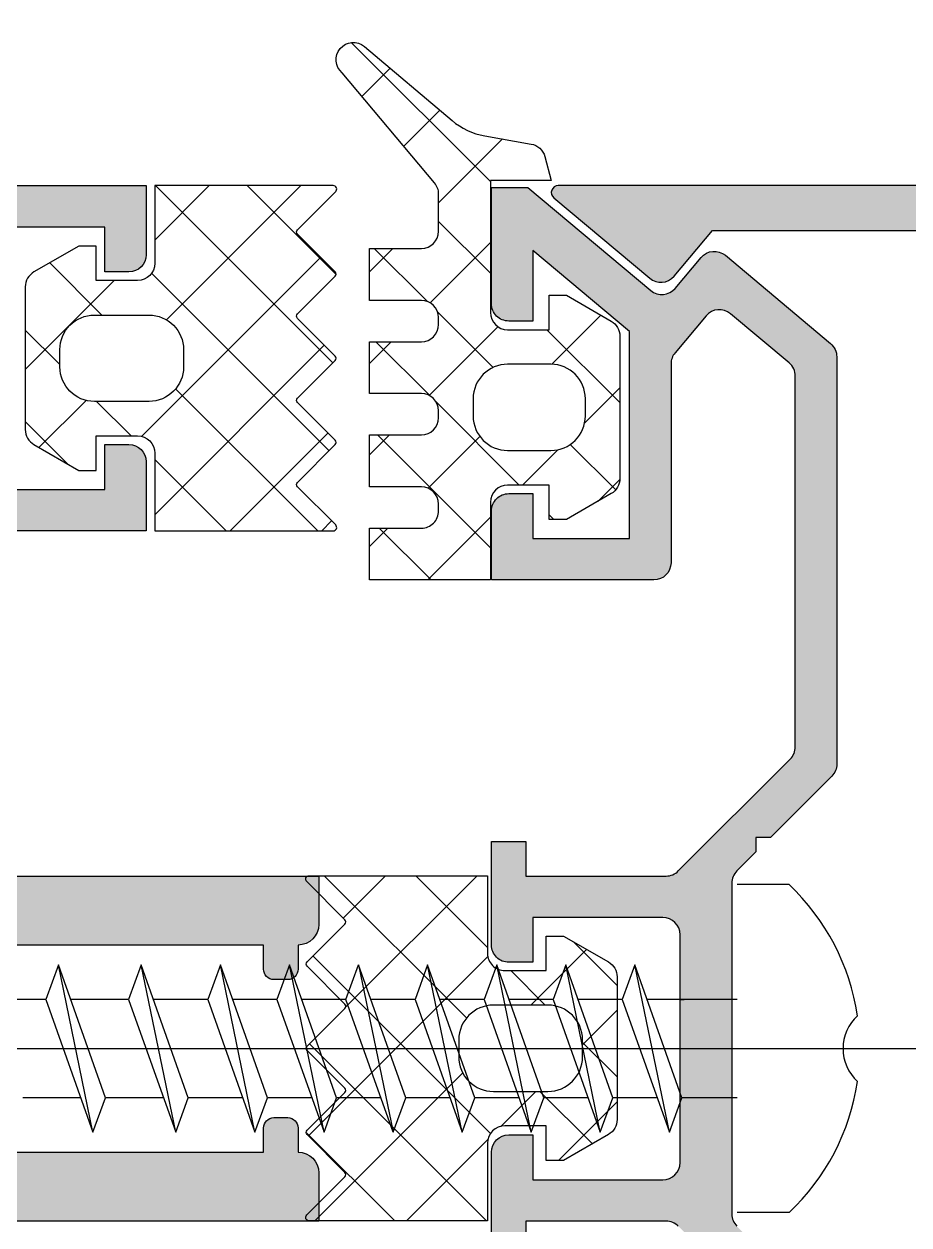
# Model space of a CAD drawing. Header units: millimetres. Extents: x 809 to 8159, y 33 to 4533.
# Drawn here: x 4980.702 to 4983.265, y 3469.058 to 3472.537 of the extents above; entities that cross this region are included whole.
import ezdxf

# ---------------------------------------------------------------- set-up
doc = ezdxf.new("R2010")
doc.units = ezdxf.units.MM
doc.linetypes.add('DASHDOT', pattern=[25.399999999999995, 12.7, -6.349999999999998, 0, -6.349999999999998])
for name, color, linetype in [('11', 11, 'Continuous'), ('EKSEN', 11, 'Continuous'), ('FITILLER', 240, 'Continuous'), ('GORUNUS-TARAMA', 11, 'Continuous')]:
    doc.layers.add(name, color=color, linetype=linetype)

# ---------------------------------------------------------------- blocks, each defined once
blk = doc.blocks.new('ajsdfxcvzx')
h = blk.add_hatch(color=256)
edge = h.paths.add_edge_path(flags=16)
edge.add_arc((36933.01109530686, -5118.005572937525), 1.400000000000043, 180.000000000002, 225, ccw=False)
edge.add_line((36931.61109530686, -5118.005572937525), (36931.61109530686, -5117.105572937524))
edge.add_line((36931.61109530686, -5117.105572937531), (36931.41109530686, -5117.105572937531))
edge.add_arc((36931.41109530686, -5117.005572937525), 0.1, 90, 270, ccw=False)
edge.add_line((36931.41109530686, -5116.905572937527), (36931.61109530686, -5116.905572937527))
edge.add_line((36931.61109530686, -5116.905572937527), (36931.61109530686, -5115.005572937525))
edge.add_arc((36931.41109530686, -5115.005572937525), 0.2, 360, 450)
edge.add_line((36931.41109530686, -5114.805572937528), (36930.81109530686, -5114.805572937528))
edge.add_line((36930.81109530686, -5114.805572937528), (36929.81109530686, -5114.805572937528))
edge.add_line((36929.81109530686, -5114.805572937528), (36929.21109530686, -5114.805572937528))
edge.add_arc((36929.21109530686, -5115.005572937525), 0.2, 450, 540)
edge.add_line((36929.01109530686, -5115.005572937525), (36929.01109530686, -5116.705572937522))
edge.add_arc((36928.61109530686, -5116.705572937522), 0.4, 270, 360.00000000000165, ccw=False)
edge.add_line((36928.61109530686, -5117.105572937531), (36927.01109530686, -5117.105572937531))
edge.add_line((36927.01109530686, -5117.105572937531), (36927.01109530686, -5124.005572937533))
edge.add_line((36927.01109530686, -5124.005572937525), (36933.91109530686, -5124.005572937525))
edge.add_line((36933.91109530686, -5124.005572937525), (36933.91109530686, -5122.405572937527))
edge.add_arc((36934.31109530686, -5122.405572937527), 0.4, 90, 180.0000000000016, ccw=False)
edge.add_line((36934.31109530686, -5122.005572937525), (36936.01109530686, -5122.005572937525))
edge.add_arc((36936.01109530686, -5121.805572937528), 0.2, 270, 360)
edge.add_line((36936.21109530686, -5121.805572937528), (36936.21109530686, -5121.20557293753))
edge.add_line((36936.21109530686, -5121.205572937522), (36936.21109530686, -5120.205572937522))
edge.add_line((36936.21109530686, -5120.205572937522), (36936.21109530686, -5119.605572937524))
edge.add_arc((36936.01109530686, -5119.605572937531), 0.2, 360, 450)
edge.add_line((36936.01109530686, -5119.405572937527), (36934.11109530686, -5119.405572937527))
edge.add_line((36934.11109530686, -5119.405572937527), (36934.11109530686, -5119.605572937531))
edge.add_arc((36934.01109530686, -5119.605572937531), 0.1, 180, 360, ccw=False)
edge.add_line((36933.91109530686, -5119.605572937531), (36933.91109530686, -5119.405572937534))
edge.add_line((36933.91109530686, -5119.405572937527), (36933.01109530686, -5119.405572937527))
edge.add_arc((36933.01109530686, -5118.005572937525), 1.400000000000028, 224.9999999999995, 269.9999999999982, ccw=False)
edge = h.paths.add_edge_path()
edge.add_line((36929.81109530686, -5113.505572937525), (36929.81109530686, -5114.405572937527))
edge.add_arc((36930.01109530686, -5114.405572937527), 0.2, 180.0000000000016, 270)
edge.add_line((36930.01109530686, -5114.605572937531), (36930.61109530686, -5114.605572937531))
edge.add_arc((36930.61109530686, -5114.405572937527), 0.2, 270, 360)
edge.add_line((36930.81109530686, -5114.405572937527), (36930.81109530686, -5114.005572937525))
edge.add_line((36930.81109530686, -5114.005572937525), (36931.01109530686, -5114.005572937525))
edge.add_arc((36931.01109530686, -5114.055572937528), 0.05, 360, 450, ccw=False)
edge.add_line((36931.06109530686, -5114.055572937528), (36931.06109530686, -5114.125572937528))
edge.add_line((36931.06109530686, -5114.125572937528), (36930.93109530686, -5114.125572937528))
edge.add_line((36930.93109530686, -5114.125572937528), (36930.93109530686, -5114.505572937525))
edge.add_arc((36931.03109530686, -5114.505572937525), 0.1, 180.0000000000033, 270)
edge.add_line((36931.03109530686, -5114.605572937531), (36931.59109530686, -5114.605572937531))
edge.add_arc((36931.59109530686, -5114.505572937525), 0.1, 270, 360)
edge.add_line((36931.69109530686, -5114.505572937525), (36931.69109530686, -5114.125572937521))
edge.add_line((36931.69109530686, -5114.125572937528), (36931.56109530686, -5114.125572937528))
edge.add_line((36931.56109530686, -5114.125572937528), (36931.56109530686, -5114.055572937528))
edge.add_arc((36931.61109530686, -5114.055572937528), 0.05, 450, 539.9999999999088, ccw=False)
edge.add_line((36931.61109530686, -5114.005572937525), (36931.81109530685, -5114.005572937525))
edge.add_line((36931.81109530686, -5114.005572937525), (36931.81109530686, -5118.005572937525))
edge.add_arc((36933.01109530686, -5118.005572937525), 1.200000000000091, 180.0000000000016, 225.0000000000011)
edge.add_arc((36933.01109530686, -5118.005572937525), 1.199999999999945, 225.000000000003, 270.0000000000021)
edge.add_line((36933.01109530686, -5119.205572937522), (36937.01109530686, -5119.205572937522))
edge.add_line((36937.01109530686, -5119.205572937522), (36937.01109530686, -5119.40557293752))
edge.add_arc((36936.96109530686, -5119.405572937527), 0.05, 270.0000000001043, 360.000000000013, ccw=False)
edge.add_line((36936.96109530686, -5119.455572937522), (36936.89109530686, -5119.455572937522))
edge.add_line((36936.89109530686, -5119.455572937522), (36936.89109530686, -5119.325572937518))
edge.add_line((36936.89109530686, -5119.325572937532), (36936.51109530686, -5119.325572937532))
edge.add_arc((36936.51109530686, -5119.425572937524), 0.1, 450, 540)
edge.add_line((36936.41109530686, -5119.425572937524), (36936.41109530686, -5119.985572937521))
edge.add_arc((36936.51109530686, -5119.985572937529), 0.1000000000000454, 539.9999999999771, 629.999999999974)
edge.add_line((36936.51109530686, -5120.085572937527), (36936.89109530686, -5120.085572937527))
edge.add_line((36936.89109530686, -5120.085572937527), (36936.89109530686, -5119.955572937522))
edge.add_line((36936.89109530686, -5119.955572937522), (36936.96109530685, -5119.955572937522))
edge.add_arc((36936.96109530686, -5120.005572937525), 0.05, 360, 450, ccw=False)
edge.add_line((36937.01109530686, -5120.005572937525), (36937.01109530686, -5120.205572937522))
edge.add_line((36937.01109530686, -5120.205572937522), (36936.61109530686, -5120.205572937522))
edge.add_arc((36936.61109530686, -5120.405572937527), 0.2, 450, 540)
edge.add_line((36936.41109530686, -5120.405572937527), (36936.41109530686, -5121.005572937525))
edge.add_arc((36936.61109530686, -5121.005572937525), 0.2, 180.0000000000016, 270)
edge.add_line((36936.61109530686, -5121.205572937522), (36937.51109530686, -5121.205572937522))
edge.add_line((36937.51109530686, -5121.205572937522), (36937.51109530686, -5121.345572937522))
edge.add_arc((36937.45109530686, -5121.345572937529), 0.06000000000003639, 270, 360, ccw=False)
edge.add_line((36937.45109530686, -5121.405572937527), (36937.45109530686, -5121.475572937527))
edge.add_arc((36937.42109530686, -5121.475572937527), 0.02999999999992724, 270, 359.99999999998914, ccw=False)
edge.add_line((36937.42109530686, -5121.505572937525), (36937.38109530686, -5121.505572937525))
edge.add_arc((36937.38109530686, -5121.475572937527), 0.02999999999994998, 180.0000000000434, 270.00000000008686, ccw=False)
edge.add_line((36937.35109530686, -5121.475572937527), (36937.35109530686, -5121.405572937527))
edge.add_line((36937.35109530686, -5121.405572937527), (36936.61109530686, -5121.405572937527))
edge.add_arc((36936.61109530686, -5121.505572937525), 0.1, 450, 540)
edge.add_line((36936.51109530686, -5121.505572937525), (36936.51109530686, -5121.655572937527))
edge.add_line((36936.51109530686, -5121.655572937527), (36936.46109530685, -5121.705572937522))
edge.add_line((36936.46109530686, -5121.705572937522), (36936.51109530687, -5121.755572937525))
edge.add_line((36936.51109530686, -5121.755572937525), (36936.51109530686, -5121.905572937527))
edge.add_arc((36936.61109530686, -5121.905572937527), 0.1, 180, 270)
edge.add_line((36936.61109530686, -5122.005572937525), (36937.35109530685, -5122.005572937525))
edge.add_line((36937.35109530686, -5122.005572937525), (36937.35109530686, -5121.935572937526))
edge.add_arc((36937.38109530686, -5121.935572937533), 0.02999999999997271, 449.99999999991314, 539.9999999999566, ccw=False)
edge.add_line((36937.38109530686, -5121.905572937527), (36937.42109530686, -5121.905572937527))
edge.add_arc((36937.42109530686, -5121.935572937533), 0.02999999999993292, 360.00000000001086, 450, ccw=False)
edge.add_line((36937.45109530686, -5121.935572937533), (36937.45109530686, -5122.005572937533))
edge.add_arc((36937.45109530686, -5122.065572937523), 0.06000000000003639, 360, 450, ccw=False)
edge.add_line((36937.51109530686, -5122.065572937523), (36937.51109530686, -5122.205572937522))
edge.add_line((36937.51109530686, -5122.205572937522), (36934.31109530686, -5122.205572937522))
edge.add_arc((36934.31109530686, -5122.405572937527), 0.2, 450, 540)
edge.add_line((36934.11109530686, -5122.405572937527), (36934.11109530686, -5122.675572937524))
edge.add_line((36934.11109530686, -5122.675572937524), (36934.08109530686, -5122.705572937522))
edge.add_line((36934.08109530686, -5122.705572937522), (36934.11109530686, -5122.735572937521))
edge.add_line((36934.11109530686, -5122.735572937529), (36934.11109530686, -5123.20557293753))
edge.add_line((36934.11109530686, -5123.205572937522), (36934.11109530686, -5123.355572937524))
edge.add_arc((36934.16109530686, -5123.355572937531), 0.05, 180, 270)
edge.add_line((36934.16109530686, -5123.405572937527), (36934.25825259439, -5123.405572937527))
edge.add_arc((36934.25825259439, -5123.355572937531), 0.04999999999992042, 270.0000000000521, 315.0000000000276)
edge.add_line((36934.29360793345, -5123.390928276591), (36934.30645064592, -5123.378085564118))
edge.add_arc((36934.27109530686, -5123.342730225058), 0.05000000000000041, 315.0000000000092, 360.000000000013)
edge.add_line((36934.32109530686, -5123.342730225058), (36934.32109530686, -5123.255572937533))
edge.add_arc((36934.37109530686, -5123.255572937525), 0.05, 90, 180, ccw=False)
edge.add_line((36934.37109530686, -5123.205572937522), (36934.81109530686, -5123.205572937522))
edge.add_line((36934.81109530686, -5123.205572937522), (36934.81109530686, -5123.40557293752))
edge.add_arc((36934.76109530686, -5123.405572937527), 0.05, 270, 360, ccw=False)
edge.add_line((36934.76109530686, -5123.455572937522), (36934.69109530686, -5123.455572937522))
edge.add_line((36934.69109530686, -5123.455572937522), (36934.69109530686, -5123.365572937526))
edge.add_line((36934.69109530686, -5123.365572937526), (36934.55180598498, -5123.365572937526))
edge.add_arc((36934.55180598498, -5123.415572937529), 0.05, 450, 494.9999999999999)
edge.add_line((36934.51645064592, -5123.380217598469), (36934.3457399678, -5123.550928276587))
edge.add_arc((36934.31038462874, -5123.515572937527), 0.05000000000000443, 270, 315.0000000000046, ccw=False)
edge.add_line((36934.31038462874, -5123.565572937523), (36934.21109530686, -5123.565572937523))
edge.add_arc((36934.21109530686, -5123.665572937529), 0.1, 450, 540)
edge.add_line((36934.11109530686, -5123.665572937529), (36934.11109530686, -5123.945572937528))
edge.add_arc((36934.21109530686, -5123.945572937528), 0.1, 180, 270)
edge.add_line((36934.21109530686, -5124.045572937526), (36934.69109530687, -5124.045572937526))
edge.add_line((36934.69109530686, -5124.045572937526), (36934.69109530686, -5123.955572937522))
edge.add_line((36934.69109530686, -5123.955572937522), (36934.76109530686, -5123.955572937522))
edge.add_arc((36934.76109530686, -5124.005572937525), 0.05, 360, 450, ccw=False)
edge.add_line((36934.81109530686, -5124.005572937525), (36934.81109530686, -5124.205572937522))
edge.add_line((36934.81109530686, -5124.205572937522), (36926.81109530686, -5124.205572937522))
edge.add_line((36926.81109530686, -5124.205572937522), (36926.81109530686, -5116.205572937522))
edge.add_line((36926.81109530686, -5116.205572937522), (36927.01109530686, -5116.205572937522))
edge.add_arc((36927.01109530686, -5116.255572937525), 0.05, 360, 450, ccw=False)
edge.add_line((36927.06109530686, -5116.255572937525), (36927.06109530686, -5116.325572937525))
edge.add_line((36927.06109530686, -5116.325572937532), (36926.97109530686, -5116.325572937532))
edge.add_line((36926.97109530686, -5116.325572937532), (36926.97109530686, -5116.805572937528))
edge.add_arc((36927.07109530686, -5116.805572937528), 0.1, 180, 270)
edge.add_line((36927.07109530686, -5116.905572937527), (36927.35109530686, -5116.905572937527))
edge.add_arc((36927.35109530686, -5116.805572937528), 0.1, 270, 360)
edge.add_line((36927.45109530686, -5116.805572937528), (36927.45109530686, -5116.706283615649))
edge.add_arc((36927.50109530686, -5116.706283615649), 0.05, 494.9999999999309, 539.9999999999544, ccw=False)
edge.add_line((36927.4657399678, -5116.67092827659), (36927.63645064591, -5116.500217598472))
edge.add_arc((36927.60109530686, -5116.464862259405), 0.05000000000000041, 315.0000000000092, 360.000000000013)
edge.add_line((36927.65109530686, -5116.464862259405), (36927.65109530686, -5116.325572937525))
edge.add_line((36927.65109530686, -5116.325572937532), (36927.56109530685, -5116.325572937532))
edge.add_line((36927.56109530686, -5116.325572937532), (36927.56109530686, -5116.255572937533))
edge.add_arc((36927.61109530686, -5116.255572937525), 0.05, 90, 180, ccw=False)
edge.add_line((36927.61109530686, -5116.205572937522), (36927.81109530685, -5116.205572937522))
edge.add_line((36927.81109530686, -5116.205572937522), (36927.81109530686, -5116.645572937525))
edge.add_arc((36927.76109530686, -5116.645572937525), 0.05, 270, 360, ccw=False)
edge.add_line((36927.76109530686, -5116.695572937528), (36927.67393801933, -5116.695572937528))
edge.add_arc((36927.67393801933, -5116.745572937531), 0.04999999999998864, 450, 495.0000000000092)
edge.add_line((36927.63858268027, -5116.710217598471), (36927.6257399678, -5116.723060310944))
edge.add_arc((36927.66109530686, -5116.758415650003), 0.04999999999995219, 494.9999999999171, 539.9999999998827)
edge.add_line((36927.61109530686, -5116.758415650003), (36927.61109530686, -5116.855572937531))
edge.add_arc((36927.66109530686, -5116.855572937531), 0.05, 180, 270)
edge.add_line((36927.66109530686, -5116.905572937527), (36927.81109530686, -5116.905572937527))
edge.add_line((36927.81109530686, -5116.905572937527), (36928.28109530686, -5116.905572937527))
edge.add_line((36928.28109530686, -5116.905572937527), (36928.31109530686, -5116.935572937526))
edge.add_line((36928.31109530686, -5116.935572937533), (36928.34109530686, -5116.905572937534))
edge.add_line((36928.34109530686, -5116.905572937527), (36928.61109530686, -5116.905572937527))
edge.add_arc((36928.61109530686, -5116.705572937522), 0.2, 270, 360)
edge.add_line((36928.81109530686, -5116.705572937522), (36928.81109530686, -5113.505572937525))
edge.add_line((36928.81109530686, -5113.505572937525), (36928.95109530686, -5113.505572937525))
edge.add_arc((36928.95109530686, -5113.565572937523), 0.06000000000003639, 360, 450, ccw=False)
edge.add_line((36929.01109530686, -5113.565572937523), (36929.08109530686, -5113.565572937523))
edge.add_arc((36929.08109530686, -5113.595572937529), 0.02999999999992724, 360, 450, ccw=False)
edge.add_line((36929.11109530686, -5113.595572937529), (36929.11109530686, -5113.63557293753))
edge.add_arc((36929.08109530686, -5113.63557293753), 0.02999999999997271, 270.00000000008686, 360.0000000001303, ccw=False)
edge.add_line((36929.08109530686, -5113.665572937529), (36929.01109530686, -5113.665572937529))
edge.add_line((36929.01109530686, -5113.665572937529), (36929.01109530686, -5114.405572937534))
edge.add_arc((36929.11109530686, -5114.405572937527), 0.1, 180, 270)
edge.add_line((36929.11109530686, -5114.505572937525), (36929.26109530686, -5114.505572937525))
edge.add_line((36929.26109530686, -5114.505572937525), (36929.31109530686, -5114.555572937528))
edge.add_line((36929.31109530686, -5114.555572937528), (36929.36109530686, -5114.505572937525))
edge.add_line((36929.36109530686, -5114.505572937525), (36929.51109530686, -5114.505572937525))
edge.add_arc((36929.51109530686, -5114.405572937527), 0.1, 270, 360)
edge.add_line((36929.61109530686, -5114.405572937527), (36929.61109530686, -5113.665572937529))
edge.add_line((36929.61109530686, -5113.665572937529), (36929.54109530686, -5113.665572937529))
edge.add_arc((36929.54109530686, -5113.63557293753), 0.02999999999994998, 179.9999999998697, 269.9999999999132, ccw=False)
edge.add_line((36929.51109530686, -5113.63557293753), (36929.51109530686, -5113.595572937529))
edge.add_arc((36929.54109530686, -5113.595572937529), 0.02999999999992724, 90, 180, ccw=False)
edge.add_line((36929.54109530686, -5113.565572937523), (36929.61109530686, -5113.565572937523))
edge.add_arc((36929.67109530686, -5113.565572937523), 0.06000000000003639, 90, 180, ccw=False)
edge.add_line((36929.67109530686, -5113.505572937525), (36929.81109530686, -5113.505572937525))
h = blk.add_hatch(color=256)
edge = h.paths.add_edge_path()
edge.add_arc((36939.60440307917, -5119.385572937526), 0.0499999999992724, -4.168782652413938e-09, 90, ccw=False)
edge.add_line((36939.65440307917, -5119.38557293753), (36939.65440307917, -5124.025572937529))
edge.add_arc((36939.60440307917, -5124.025572937533), 0.04999999999563443, -90, 4.168782652413938e-09, ccw=False)
edge.add_line((36939.60440307917, -5124.075572937532), (36938.65079202141, -5124.075572937532))
edge.add_line((36938.65079202141, -5124.075572937532), (36938.53980291817, -5123.943301275003))
edge.add_arc((36938.50150069601, -5123.975440655484), 0.04999999999894745, 39.99999999552306, 129.9999999950092)
edge.add_line((36938.46936131553, -5123.93713843333), (36938.19154732698, -5124.170252048667))
edge.add_arc((36938.20440307917, -5124.185572937526), 0.01999999999904089, 130.0000000131425, 270)
edge.add_line((36938.20440307917, -5124.205572937522), (36939.73440307917, -5124.205572937522))
edge.add_arc((36939.73440307917, -5124.155572937523), 0.0499999999992724, 270, 359.9999999958312)
edge.add_line((36939.78440307917, -5124.155572937527), (36939.78440307917, -5119.255572937525))
edge.add_arc((36939.73440307917, -5119.255572937525), 0.05000000000291038, 0, 90)
edge.add_line((36939.73440307917, -5119.205572937522), (36938.20440307917, -5119.205572937522))
edge.add_arc((36938.20440307917, -5119.225572937527), 0.02000000000407454, 90, 230.0000000002558)
edge.add_line((36938.19154732698, -5119.240893826392), (36938.46936131553, -5119.474007441715))
edge.add_arc((36938.50150069602, -5119.435705219565), 0.04999999999571219, 229.9999999959242, 319.9999999959241)
edge.add_line((36938.53980291817, -5119.467844600049), (36938.65079202141, -5119.335572937527))
edge.add_line((36938.65079202141, -5119.335572937527), (36939.60440307917, -5119.335572937527))
h = blk.add_hatch(color=256)
edge = h.paths.add_edge_path()
edge.add_line((36938.41109530686, -5120.227852363512), (36938.41109530686, -5119.628088733612))
edge.add_line((36938.41109530686, -5119.628088733612), (36938.13109530686, -5119.39314083689))
edge.add_line((36938.13109530686, -5119.39314083689), (36938.13109530686, -5119.597852363515))
edge.add_line((36938.13109530686, -5119.597852363515), (36938.06109530686, -5119.597852363515))
edge.add_arc((36938.06109530685, -5119.547852363516), 0.0499999999992724, 180.0000000041688, 270.0000000083376, ccw=False)
edge.add_line((36938.01109530686, -5119.547852363519), (36938.01109530686, -5119.210572937527))
edge.add_line((36938.01109530686, -5119.210572937527), (36938.11651920307, -5119.210572937527))
edge.add_line((36938.11651920307, -5119.210572937527), (36938.47244273637, -5119.509228243036))
edge.add_arc((36938.50458211686, -5119.470926020886), 0.05000000000038909, 229.9999999895371, 319.9999999905648)
edge.add_line((36938.542884339, -5119.50306540137), (36938.61797956514, -5119.413570395833))
edge.add_arc((36938.65628178729, -5119.445709776321), 0.04999999999805064, 49.99999999221677, 139.9999999927306, ccw=False)
edge.add_line((36938.68842116778, -5119.407407554167), (36938.99323468734, -5119.663176466))
edge.add_arc((36938.96109530685, -5119.70147868816), 0.05000000000337604, 3.126615411019884e-09, 50.00000000329322, ccw=False)
edge.add_line((36939.01109530686, -5119.701478688157), (36939.01109530686, -5120.881014496301))
edge.add_arc((36938.96109530685, -5120.881014496298), 0.05000000000291038, 314.99999999778913, 359.9999999968734, ccw=False)
edge.add_line((36938.99645064591, -5120.91636983536), (36938.81926987031, -5121.093550610976))
edge.add_line((36938.81926987031, -5121.093550610976), (36938.77684346343, -5121.093550610976))
edge.add_line((36938.77684346343, -5121.093550610976), (36938.77684346343, -5121.135977017848))
edge.add_line((36938.77684346343, -5121.135977017848), (36938.72189220469, -5121.190928276586))
edge.add_arc((36938.75724754375, -5121.226283615649), 0.05000000000232364, 134.9999999977892, 179.9999999968734)
edge.add_line((36938.70724754375, -5121.226283615646), (36938.70724754375, -5122.184862259406))
edge.add_arc((36938.75724754375, -5122.184862259403), 0.05000000000291038, 180.0000000031266, 225.0000000022108)
edge.add_line((36938.72189220469, -5122.220217598466), (36938.77684346343, -5122.275168857212))
edge.add_line((36938.77684346343, -5122.275168857212), (36938.77684346343, -5122.317595264083))
edge.add_line((36938.77684346343, -5122.317595264083), (36938.81926987031, -5122.317595264083))
edge.add_line((36938.81926987031, -5122.317595264083), (36938.99645064591, -5122.494776039699))
edge.add_arc((36938.96109530685, -5122.530131378761), 0.05000000000232364, 3.126615411019884e-09, 45.000000002210925, ccw=False)
edge.add_line((36939.01109530686, -5122.530131378759), (36939.01109530686, -5123.709667186902))
edge.add_arc((36938.96109530687, -5123.709667186896), 0.04999999998835847, 309.99999998661247, 359.99999999270455, ccw=False)
edge.add_line((36938.99323468734, -5123.747969409053), (36938.68842116778, -5124.003738320893))
edge.add_arc((36938.6562817873, -5123.965436098735), 0.0500000000012859, 219.9999999987166, 309.99999999871653, ccw=False)
edge.add_line((36938.61797956514, -5123.997575479219), (36938.542884339, -5123.908080473682))
edge.add_arc((36938.50458211685, -5123.940219854163), 0.04999999999337374, 40.00000000088239, 130.0000000013962)
edge.add_line((36938.47244273637, -5123.901917632009), (36938.11651920307, -5124.200572937532))
edge.add_line((36938.11651920307, -5124.200572937532), (36938.01109530686, -5124.200572937532))
edge.add_line((36938.01109530686, -5124.200572937532), (36938.01109530686, -5123.86329351154))
edge.add_arc((36938.06109530686, -5123.86329351154), 0.05000000000291038, 90, 180, ccw=False)
edge.add_line((36938.06109530686, -5123.813293511537), (36938.13109530686, -5123.813293511537))
edge.add_line((36938.13109530686, -5123.813293511537), (36938.13109530686, -5124.01800503817))
edge.add_line((36938.13109530686, -5124.01800503817), (36938.41109530686, -5123.78305714144))
edge.add_line((36938.41109530686, -5123.78305714144), (36938.41109530686, -5123.18329351154))
edge.add_line((36938.41109530686, -5123.18329351154), (36938.13109530686, -5123.18329351154))
edge.add_line((36938.13109530686, -5123.18329351154), (36938.13109530686, -5123.313293511537))
edge.add_line((36938.13109530686, -5123.313293511537), (36938.06109530686, -5123.313293511537))
edge.add_arc((36938.06109530685, -5123.263293511538), 0.0499999999992724, 180.0000000041688, 270.0000000083376, ccw=False)
edge.add_line((36938.01109530686, -5123.263293511542), (36938.01109530686, -5123.063293511537))
edge.add_line((36938.01109530686, -5123.063293511537), (36938.48109530686, -5123.063293511537))
edge.add_arc((36938.48109530686, -5123.113293511537), 0.0499999999992724, -4.168782652413938e-09, 90, ccw=False)
edge.add_line((36938.53109530685, -5123.11329351154), (36938.53109530685, -5123.689145481332))
edge.add_arc((36938.58109530685, -5123.68914548133), 0.04999999999563443, 180.0000000020844, 220.0000000056726)
edge.add_line((36938.5427930847, -5123.721284861816), (36938.63277038516, -5123.828515632888))
edge.add_arc((36938.67107260731, -5123.796376252403), 0.0500000000012859, 219.9999999987165, 309.9999999987165)
edge.add_line((36938.7032119878, -5123.834678474561), (36938.87323468734, -5123.692012490073))
edge.add_arc((36938.84109530687, -5123.653710267925), 0.04999999998964186, 309.9999999990288, 360.0000000020844)
edge.add_line((36938.89109530686, -5123.653710267923), (36938.89109530686, -5122.579837006235))
edge.add_arc((36938.84109530686, -5122.579837006229), 0.04999999999563443, 359.9999999937468, 404.9999999955783)
edge.add_line((36938.87645064592, -5122.544481667175), (36938.5521865772, -5122.220217598466))
edge.add_arc((36938.51683123814, -5122.255572937524), 0.04999999999975119, 44.99999999926305, 90)
edge.add_line((36938.51683123814, -5122.205572937522), (36938.11109530686, -5122.205572937522))
edge.add_line((36938.11109530686, -5122.205572937522), (36938.11109530686, -5122.305572937528))
edge.add_line((36938.11109530686, -5122.305572937528), (36938.01109530686, -5122.305572937528))
edge.add_line((36938.01109530686, -5122.305572937528), (36938.01109530686, -5122.005572937525))
edge.add_arc((36938.06109530686, -5122.005572937525), 0.05000000000291038, 90, 180, ccw=False)
edge.add_line((36938.06109530686, -5121.955572937522), (36938.13109530686, -5121.955572937522))
edge.add_line((36938.13109530686, -5121.955572937522), (36938.13109530686, -5122.085572937527))
edge.add_line((36938.13109530686, -5122.085572937527), (36938.50724754375, -5122.085572937527))
edge.add_arc((36938.50724754375, -5122.035572937524), 0.05000000000291038, 270, 360)
edge.add_line((36938.55724754375, -5122.035572937524), (36938.55724754375, -5121.375572937528))
edge.add_arc((36938.50724754376, -5121.375572937532), 0.04999999999563443, 4.168816632451847e-09, 90.00000000833764)
edge.add_line((36938.50724754375, -5121.325572937532), (36938.13109530686, -5121.325572937532))
edge.add_line((36938.13109530686, -5121.325572937532), (36938.13109530686, -5121.455572937522))
edge.add_line((36938.13109530686, -5121.455572937522), (36938.06109530686, -5121.455572937522))
edge.add_arc((36938.06109530685, -5121.405572937523), 0.0499999999992724, 180.0000000041688, 270.0000000083376, ccw=False)
edge.add_line((36938.01109530686, -5121.405572937527), (36938.01109530686, -5121.105572937531))
edge.add_line((36938.01109530686, -5121.105572937531), (36938.11109530686, -5121.105572937531))
edge.add_line((36938.11109530686, -5121.105572937531), (36938.11109530686, -5121.205572937522))
edge.add_line((36938.11109530686, -5121.205572937522), (36938.51683123814, -5121.205572937522))
edge.add_arc((36938.51683123815, -5121.155572937524), 0.04999999999836291, 269.9999999916624, 314.9999999918936)
edge.add_line((36938.5521865772, -5121.190928276586), (36938.87645064592, -5120.86666420787))
edge.add_arc((36938.84109530686, -5120.831308868816), 0.04999999999653565, 315.0000000044217, 360.0000000062532)
edge.add_line((36938.89109530686, -5120.83130886881), (36938.89109530686, -5119.757435607136))
edge.add_arc((36938.84109530685, -5119.757435607131), 0.05000000000291038, 359.9999999937468, 409.9999999908769)
edge.add_line((36938.87323468734, -5119.719133384979), (36938.7032119878, -5119.576467400499))
edge.add_arc((36938.67107260731, -5119.614769622656), 0.0500000000012859, 50.00000000128344, 140.0000000012834)
edge.add_line((36938.63277038516, -5119.582630242172), (36938.5427930847, -5119.689861013243))
edge.add_arc((36938.58109530684, -5119.722000393725), 0.04999999998896926, 139.9999999921615, 179.9999999937468)
edge.add_line((36938.53109530685, -5119.72200039372), (36938.53109530685, -5120.297852363519))
edge.add_arc((36938.48109530687, -5120.297852363519), 0.04999999998835847, -90.00000000833762, 0, ccw=False)
edge.add_line((36938.48109530686, -5120.347852363515), (36938.01109530686, -5120.347852363515))
edge.add_line((36938.01109530686, -5120.347852363515), (36938.01109530686, -5120.147852363511))
edge.add_arc((36938.06109530685, -5120.147852363514), 0.04999999999563443, 89.99999999166238, 179.9999999958312, ccw=False)
edge.add_line((36938.06109530686, -5120.097852363515), (36938.13109530686, -5120.097852363515))
edge.add_line((36938.13109530686, -5120.097852363515), (36938.13109530686, -5120.227852363512))
edge.add_line((36938.13109530686, -5120.227852363512), (36938.41109530686, -5120.227852363512))
at = {"layer": 'FITILLER'}
h = blk.add_hatch(dxfattribs=at)
h.set_pattern_fill('NET', color=256, scale=1.499999999999999, angle=315, style=0)
h.set_pattern_definition([(225, (36952.42699035695, -5136.193684841457), (0.1325825214724776, -0.1325825214724777), []), (315, (36952.42699035695, -5136.193684841457), (0.1325825214724775, 0.1325825214724777), [])])
edge = h.paths.add_edge_path(flags=16)
edge.add_arc((36938.18300938048, -5119.822852363513), 0.09999999999126885, 0, 90.00000000416884)
edge.add_line((36938.18300938047, -5119.722852363515), (36938.05800938047, -5119.722852363515))
edge.add_arc((36938.05800938047, -5119.822852363517), 0.1000000000021828, 89.99999999583119, 179.9999999979156)
edge.add_line((36937.95800938047, -5119.822852363513), (36937.95800938047, -5119.872852363516))
edge.add_arc((36938.05800938047, -5119.872852363513), 0.09999999999854481, 180.0000000020844, 270.0000000041688)
edge.add_line((36938.05800938047, -5119.972852363515), (36938.18300938047, -5119.972852363515))
edge.add_arc((36938.18300938048, -5119.872852363516), 0.09999999999854481, 269.9999999958312, 360)
edge.add_line((36938.28300938047, -5119.872852363516), (36938.28300938047, -5119.822852363513))
edge = h.paths.add_edge_path()
edge.add_arc((36938.02622100648, -5118.864320515083), 0.1999999999936674, 229.7668578440757, 259.9999999999391)
edge.add_line((36937.99149137094, -5119.061282065677), (36938.12623857333, -5119.08504163303))
edge.add_arc((36938.11755616444, -5119.134282020682), 0.05000000000143359, 14.999999995616975, 79.99999999642182, ccw=False)
edge.add_line((36938.16585245576, -5119.12134106843), (36938.18440307917, -5119.190572937523))
edge.add_line((36938.18440307917, -5119.190572937523), (36938.00800938047, -5119.190572937523))
edge.add_line((36938.00800938047, -5119.190572937523), (36938.00800938047, -5119.572852363513))
edge.add_arc((36938.05800938047, -5119.572852363513), 0.05000000000291038, 180, 270)
edge.add_line((36938.05800938047, -5119.622852363516), (36938.17800938047, -5119.622852363516))
edge.add_line((36938.17800938047, -5119.622852363516), (36938.17800938047, -5119.522852363511))
edge.add_line((36938.17800938047, -5119.522852363511), (36938.22800938047, -5119.522852363511))
edge.add_line((36938.22800938047, -5119.522852363511), (36938.35800938047, -5119.597907898506))
edge.add_arc((36938.33300938047, -5119.641209168701), 0.05000000000583171, -3.126615411019884e-09, 60.000000001932676, ccw=False)
edge.add_line((36938.38300938047, -5119.641209168703), (36938.38300938047, -5120.054495558326))
edge.add_arc((36938.33300938047, -5120.054495558329), 0.05000000000291038, -60.000000001932676, 3.126615411019884e-09, ccw=False)
edge.add_line((36938.35800938047, -5120.097796828524), (36938.22800938047, -5120.172852363519))
edge.add_line((36938.22800938047, -5120.172852363519), (36938.17800938047, -5120.172852363519))
edge.add_line((36938.17800938047, -5120.172852363519), (36938.17800938047, -5120.072852363513))
edge.add_line((36938.17800938047, -5120.072852363513), (36938.05800938047, -5120.072852363513))
edge.add_arc((36938.05800938047, -5120.122852363516), 0.05000000000291038, 90, 180)
edge.add_line((36938.00800938047, -5120.122852363516), (36938.00800938047, -5120.347852363515))
edge.add_line((36938.00800938047, -5120.347852363515), (36937.65800938047, -5120.347852363515))
edge.add_line((36937.65800938047, -5120.347852363515), (36937.65800938047, -5120.197852363513))
edge.add_line((36937.65800938047, -5120.197852363513), (36937.80800938047, -5120.197852363513))
edge.add_arc((36937.80800938047, -5120.147852363514), 0.0499999999992724, 270.0000000083376, 360.0000000041688)
edge.add_line((36937.85800938047, -5120.147852363511), (36937.85800938047, -5120.127852363514))
edge.add_arc((36937.80800938047, -5120.127852363514), 0.04999999999563443, 0, 90)
edge.add_line((36937.80800938047, -5120.077852363518), (36937.65800938047, -5120.077852363518))
edge.add_line((36937.65800938047, -5120.077852363518), (36937.65800938047, -5119.927852363509))
edge.add_line((36937.65800938047, -5119.927852363509), (36937.80800938047, -5119.927852363509))
edge.add_arc((36937.80800938047, -5119.877852363514), 0.04999999999563443, 270, 360)
edge.add_line((36937.85800938047, -5119.877852363514), (36937.85800938047, -5119.857852363517))
edge.add_arc((36937.80800938047, -5119.857852363513), 0.05000000000291038, 359.9999999958312, 449.9999999916624)
edge.add_line((36937.80800938047, -5119.807852363514), (36937.65800938047, -5119.807852363514))
edge.add_line((36937.65800938047, -5119.807852363514), (36937.65800938047, -5119.65785236352))
edge.add_line((36937.65800938047, -5119.65785236352), (36937.80800938047, -5119.65785236352))
edge.add_arc((36937.80800938047, -5119.607852363521), 0.0499999999992724, 270.0000000083376, 360.0000000041688)
edge.add_line((36937.85800938047, -5119.607852363517), (36937.85800938047, -5119.587852363513))
edge.add_arc((36937.80800938047, -5119.587852363509), 0.05000000000291038, 359.9999999958312, 449.9999999916624)
edge.add_line((36937.80800938047, -5119.53785236351), (36937.65800938047, -5119.53785236351))
edge.add_line((36937.65800938047, -5119.53785236351), (36937.65800938047, -5119.387852363516))
edge.add_line((36937.65800938047, -5119.387852363516), (36937.80800938047, -5119.387852363516))
edge.add_arc((36937.80800938047, -5119.337852363517), 0.0499999999992724, 270.0000000083376, 360.0000000041688)
edge.add_line((36937.85800938047, -5119.337852363513), (36937.85800938047, -5119.229690956558))
edge.add_arc((36937.80800938047, -5119.229690956563), 0.04999999999563443, 6.25322494867777e-09, 40.00000000247914)
edge.add_line((36937.84631160263, -5119.197551576081), (36937.57880033737, -5118.87874406465))
edge.add_arc((36937.61109530686, -5118.840572937524), 0.04999999999880422, 49.7668578408165, 229.7668578471816, ccw=False)
edge.add_line((36937.64339027635, -5118.802401810399), (36937.89704112854, -5119.017005023577))
h = blk.add_hatch(dxfattribs=at)
h.set_pattern_fill('NET', color=256, scale=1.499999999999999, angle=315, style=0)
h.set_pattern_definition([(225, (36950.65100197338, -5131.952162444128), (0.1325825214724776, -0.1325825214724777), []), (315, (36950.65100197338, -5131.952162444128), (0.1325825214724775, 0.1325825214724777), [])])
edge = h.paths.add_edge_path(flags=16)
edge.add_arc((36937.01936921298, -5119.730572937528), 0.09999999999126885, 269.99999999583116, 359.9999999979156, ccw=False)
edge.add_line((36937.01936921297, -5119.830572937522), (36936.86109530686, -5119.830572937522))
edge.add_arc((36936.86109530685, -5119.730572937528), 0.09999999999490683, 180.0000000020844, 270.0000000041688, ccw=False)
edge.add_line((36936.76109530686, -5119.730572937531), (36936.76109530686, -5119.680572937528))
edge.add_arc((36936.86109530686, -5119.680572937525), 0.09999999999854481, 90, 180.0000000020844, ccw=False)
edge.add_line((36936.86109530686, -5119.580572937522), (36937.01936921297, -5119.580572937522))
edge.add_arc((36937.01936921297, -5119.680572937525), 0.1000000000021828, -2.084391326206969e-09, 90, ccw=False)
edge.add_line((36937.11936921297, -5119.680572937528), (36937.11936921297, -5119.730572937531))
edge = h.paths.add_edge_path()
edge.add_line((36937.03609530686, -5120.205572937522), (36937.55288970466, -5120.205572937522))
edge.add_arc((36937.55288970466, -5120.195572937526), 0.0099999999965803, 270, 404.9999999926305)
edge.add_line((36937.55996077247, -5120.188501869716), (36937.4491713943, -5120.077712491629))
edge.add_arc((36937.45548814724, -5120.071395738692), 0.008933237673640144, 135, 225, ccw=False)
edge.add_line((36937.4491713943, -5120.065078985755), (36937.55847882212, -5119.95577155785))
edge.add_arc((36937.55216206918, -5119.949454804917), 0.008933237676212583, 315.0000000494971, 405.0000000164991)
edge.add_line((36937.55847882212, -5119.943138051976), (36937.4491713943, -5119.833830624246))
edge.add_arc((36937.45548814724, -5119.827513871309), 0.008933237673640144, 135, 225, ccw=False)
edge.add_line((36937.4491713943, -5119.821197118372), (36937.55847882212, -5119.711889690467))
edge.add_arc((36937.55216206918, -5119.705572937533), 0.008933237676212583, 315.0000000494971, 405.0000000164991)
edge.add_line((36937.55847882212, -5119.699256184593), (36937.4491713943, -5119.589948756855))
edge.add_arc((36937.45548814723, -5119.583632003922), 0.008933237665922826, 134.999999983501, 225.000000016499, ccw=False)
edge.add_line((36937.4491713943, -5119.577315250988), (36937.55847882212, -5119.468007823083))
edge.add_arc((36937.55216206919, -5119.461691070146), 0.008933237673640144, 315, 404.9999999999999)
edge.add_line((36937.55847882212, -5119.455374317209), (36937.4491713943, -5119.346066889464))
edge.add_arc((36937.45548814723, -5119.339750136531), 0.008933237665922826, 134.999999983501, 225.000000016499, ccw=False)
edge.add_line((36937.4491713943, -5119.333433383597), (36937.55996077256, -5119.222644005344))
edge.add_arc((36937.55288970475, -5119.215572937527), 0.01000000000329441, 314.9999999815763, 450)
edge.add_line((36937.55288970475, -5119.205572937522), (36937.03609530686, -5119.205572937522))
edge.add_line((36937.03609530686, -5119.205572937522), (36937.03609530686, -5119.430572937528))
edge.add_arc((36936.98609530686, -5119.430572937528), 0.05000000000291038, -90, 0, ccw=False)
edge.add_line((36936.98609530686, -5119.480572937531), (36936.86609530686, -5119.480572937531))
edge.add_line((36936.86609530686, -5119.480572937531), (36936.86609530686, -5119.380572937525))
edge.add_line((36936.86609530686, -5119.380572937525), (36936.81609530686, -5119.380572937525))
edge.add_line((36936.81609530686, -5119.380572937525), (36936.68609530686, -5119.45562847252))
edge.add_arc((36936.71109530685, -5119.498929742712), 0.04999999999904314, 119.9999999929311, 179.9999999989578)
edge.add_line((36936.66109530686, -5119.498929742711), (36936.66109530686, -5119.912216132341))
edge.add_arc((36936.71109530685, -5119.91221613234), 0.04999999999563443, 180.0000000010422, 240.0000000070689)
edge.add_line((36936.68609530686, -5119.955517402532), (36936.81609530686, -5120.030572937527))
edge.add_line((36936.81609530686, -5120.030572937527), (36936.86609530686, -5120.030572937527))
edge.add_line((36936.86609530686, -5120.030572937527), (36936.86609530686, -5119.930572937528))
edge.add_line((36936.86609530686, -5119.930572937528), (36936.98609530686, -5119.930572937528))
edge.add_arc((36936.98609530686, -5119.980572937531), 0.05000000000291038, 0, 90, ccw=False)
edge.add_line((36937.03609530686, -5119.980572937531), (36937.03609530686, -5120.205572937522))
h = blk.add_hatch(dxfattribs=at)
h.set_pattern_fill('NET', color=256, scale=1.499999999999999, angle=315, style=0)
h.set_pattern_definition([(134.9999999999999, (36956.32114801254, -5043.673467366048), (0.1325825214724775, 0.1325825214724777), []), (44.99999999999999, (36956.32114801254, -5043.673467366048), (0.1325825214724776, -0.1325825214724776), [])])
edge = h.paths.add_edge_path(flags=16)
edge.add_arc((36938.01653145126, -5121.729586781667), 0.09999999999126885, 180, 270.0000000041688)
edge.add_line((36938.01653145127, -5121.829586781665), (36938.17480535738, -5121.829586781665))
edge.add_arc((36938.17480535738, -5121.729586781663), 0.1000000000021828, 270, 359.9999999979156)
edge.add_line((36938.27480535739, -5121.729586781667), (36938.27480535739, -5121.679586781664))
edge.add_arc((36938.17480535739, -5121.679586781667), 0.09999999999854481, 2.084408316074263e-09, 90.00000000416884)
edge.add_line((36938.17480535738, -5121.579586781665), (36938.01653145127, -5121.579586781665))
edge.add_arc((36938.01653145126, -5121.679586781664), 0.09999999999854481, 89.99999999583119, 180)
edge.add_line((36937.91653145127, -5121.679586781664), (36937.91653145127, -5121.729586781667))
edge = h.paths.add_edge_path()
edge.add_line((36937.99980535739, -5122.204586781665), (36937.48301095958, -5122.204586781665))
edge.add_arc((36937.48301095958, -5122.194586781667), 0.00999999999839929, 134.999999955783, 270, ccw=False)
edge.add_line((36937.47593989177, -5122.187515713851), (36937.58672926994, -5122.076726335765))
edge.add_arc((36937.580412517, -5122.070409582828), 0.008933237673640144, 315, 404.9999999999999)
edge.add_line((36937.58672926994, -5122.064092829891), (36937.47742184212, -5121.954785401986))
edge.add_arc((36937.48373859506, -5121.948468649049), 0.008933237673640144, 135, 225, ccw=False)
edge.add_line((36937.47742184212, -5121.942151896112), (36937.58672926994, -5121.832844468381))
edge.add_arc((36937.580412517, -5121.826527715444), 0.008933237673640144, 315, 404.9999999999999)
edge.add_line((36937.58672926994, -5121.820210962507), (36937.47742184212, -5121.710903534602))
edge.add_arc((36937.48373859506, -5121.704586781665), 0.008933237673640144, 135, 225, ccw=False)
edge.add_line((36937.47742184212, -5121.698270028728), (36937.58672926994, -5121.588962600998))
edge.add_arc((36937.580412517, -5121.582645848061), 0.008933237673640144, 315, 404.9999999999999)
edge.add_line((36937.58672926994, -5121.576329095124), (36937.47742184212, -5121.467021667218))
edge.add_arc((36937.48373859506, -5121.460704914281), 0.008933237673640144, 135, 225, ccw=False)
edge.add_line((36937.47742184212, -5121.454388161344), (36937.58672926994, -5121.345080733599))
edge.add_arc((36937.58041251701, -5121.338763980666), 0.008933237665922826, 314.999999983501, 405.0000000164991)
edge.add_line((36937.58672926994, -5121.332447227733), (36937.47593989169, -5121.221657849479))
edge.add_arc((36937.4830109595, -5121.214586781666), 0.01000000000072197, 90, 225.0000000036848, ccw=False)
edge.add_line((36937.4830109595, -5121.204586781665), (36937.99980535739, -5121.204586781665))
edge.add_line((36937.99980535739, -5121.204586781665), (36937.99980535739, -5121.429586781664))
edge.add_arc((36938.04980535739, -5121.429586781667), 0.05000000000291038, 179.9999999958312, 269.9999999916624)
edge.add_line((36938.04980535738, -5121.479586781667), (36938.16980535739, -5121.479586781667))
edge.add_line((36938.16980535739, -5121.479586781667), (36938.16980535739, -5121.379586781661))
edge.add_line((36938.16980535739, -5121.379586781661), (36938.21980535738, -5121.379586781661))
edge.add_line((36938.21980535738, -5121.379586781661), (36938.34980535739, -5121.454642316656))
edge.add_arc((36938.32480535738, -5121.497943586851), 0.05000000000946968, -3.126615411019884e-09, 59.999999994712084, ccw=False)
edge.add_line((36938.37480535739, -5121.497943586854), (36938.37480535739, -5121.911229976477))
edge.add_arc((36938.32480535738, -5121.911229976479), 0.05000000001018634, -59.999999994712084, 3.126615411019884e-09, ccw=False)
edge.add_line((36938.34980535739, -5121.954531246674), (36938.21980535738, -5122.029586781669))
edge.add_line((36938.21980535738, -5122.029586781669), (36938.16980535739, -5122.029586781669))
edge.add_line((36938.16980535739, -5122.029586781669), (36938.16980535739, -5121.929586781664))
edge.add_line((36938.16980535739, -5121.929586781664), (36938.04980535738, -5121.929586781664))
edge.add_arc((36938.04980535739, -5121.979586781663), 0.0499999999992724, 90.00000000833764, 180.0000000041688)
edge.add_line((36937.99980535739, -5121.979586781667), (36937.99980535739, -5122.204586781665))
for points in [[(36933.01109530686, -5119.205572937522), (36937.01109530686, -5119.205572937522), (36937.01109530686, -5119.405572937527, -0.4142135623726955), (36936.96109530686, -5119.455572937522), (36936.89109530686, -5119.455572937522), (36936.89109530686, -5119.325572937532), (36936.51109530686, -5119.325572937532, 0.4142135623730951)], [(36936.51109530686, -5120.085572937527), (36936.89109530686, -5120.085572937527), (36936.89109530686, -5119.955572937522), (36936.96109530686, -5119.955572937522, -0.4142135623730951), (36937.01109530686, -5120.005572937525), (36937.01109530686, -5120.205572937522), (36936.61109530686, -5120.205572937522, 0.4142135623730951)], [(36936.61109530686, -5121.205572937522), (36937.51109530686, -5121.205572937522), (36937.51109530686, -5121.345572937529, -0.4142135623730951), (36937.45109530686, -5121.405572937527), (36937.45109530686, -5121.475572937527, -0.4142135623729841), (36937.42109530686, -5121.505572937525), (36937.38109530686, -5121.505572937525, -0.414213562373539), (36937.35109530686, -5121.475572937527), (36937.35109530686, -5121.405572937527), (36936.61109530686, -5121.405572937527, 0.4142135623730951)], [(36936.61109530686, -5122.005572937525), (36937.35109530686, -5122.005572937525), (36937.35109530686, -5121.935572937533, -0.4142135623735391), (36937.38109530686, -5121.905572937527), (36937.42109530686, -5121.905572937527, -0.4142135623729844), (36937.45109530686, -5121.935572937533), (36937.45109530686, -5122.005572937525, -0.4142135623730951), (36937.51109530686, -5122.065572937523), (36937.51109530686, -5122.205572937522), (36934.31109530686, -5122.205572937522, 0.4142135623730951)], [(36938.5521865772, -5122.220217598466, 0.198912367379658), (36938.51683123814, -5122.205572937522), (36938.11109530686, -5122.205572937522), (36938.11109530686, -5122.305572937528)], [(36938.01109530686, -5122.305572937528), (36938.01109530686, -5122.005572937525, -0.4142135623730951), (36938.06109530686, -5121.955572937522), (36938.13109530686, -5121.955572937522), (36938.13109530686, -5122.085572937527), (36938.50724754375, -5122.085572937527, 0.4142135623730951), (36938.55724754375, -5122.035572937524), (36938.55724754375, -5121.375572937528, 0.4142135623730951), (36938.50724754375, -5121.325572937532), (36938.13109530686, -5121.325572937532), (36938.13109530686, -5121.455572937522), (36938.06109530686, -5121.455572937522, -0.4142135623730951), (36938.01109530686, -5121.405572937527), (36938.01109530686, -5121.105572937531), (36938.11109530686, -5121.105572937531), (36938.11109530686, -5121.205572937522), (36938.51683123814, -5121.205572937522, 0.198912367379658), (36938.5521865772, -5121.190928276586), (36938.87645064592, -5120.86666420787, 0.1989123673796371), (36938.89109530686, -5120.83130886881), (36938.89109530686, -5119.757435607136, 0.2216946626429332), (36938.87323468734, -5119.719133384979), (36938.7032119878, -5119.576467400499, 0.4142135623732124), (36938.63277038516, -5119.582630242172), (36938.5427930847, -5119.689861013243, 0.1763269807083682), (36938.53109530685, -5119.72200039372), (36938.53109530685, -5120.297852363519, -0.4142135623730951), (36938.48109530686, -5120.347852363515), (36938.01109530686, -5120.347852363515), (36938.01109530686, -5120.147852363511, -0.4142135623730951), (36938.06109530686, -5120.097852363515), (36938.13109530686, -5120.097852363515), (36938.13109530686, -5120.227852363512), (36938.41109530686, -5120.227852363512), (36938.41109530686, -5119.628088733612), (36938.13109530686, -5119.39314083689), (36938.13109530686, -5119.597852363515), (36938.06109530686, -5119.597852363515, -0.4142135623730951), (36938.01109530686, -5119.547852363519), (36938.01109530686, -5119.210572937527), (36938.11651920307, -5119.210572937527), (36938.47244273637, -5119.509228243036, 0.4142135623731674), (36938.542884339, -5119.50306540137), (36938.61797956514, -5119.413570395833, -0.4142135623732124), (36938.68842116778, -5119.407407554167), (36938.99323468734, -5119.663176466, -0.2216946626429264), (36939.01109530686, -5119.701478688157), (36939.01109530686, -5120.881014496301, -0.198912367379658), (36938.99645064591, -5120.91636983536), (36938.81926987031, -5121.093550610976), (36938.77684346343, -5121.093550610976), (36938.77684346343, -5121.135977017848), (36938.72189220469, -5121.190928276586, 0.198912367379658), (36938.70724754375, -5121.226283615646), (36938.70724754375, -5122.184862259406, 0.1989123673796624), (36938.72189220469, -5122.220217598466)]]:
    blk.add_lwpolyline(points, format="xyb")
blk.add_lwpolyline([(36939.60440307917, -5119.335572937527, -0.4142135623730951), (36939.65440307917, -5119.38557293753), (36939.65440307917, -5124.025572937529, -0.4142135623730951), (36939.60440307917, -5124.075572937532), (36938.65079202141, -5124.075572937532), (36938.53980291817, -5123.943301275003, 0.4142135623731419), (36938.46936131553, -5123.93713843333), (36938.19154732698, -5124.170252048667, 0.7002075382095383), (36938.20440307917, -5124.205572937522), (36939.73440307917, -5124.205572937522, 0.4142135623730617), (36939.78440307917, -5124.155572937527), (36939.78440307917, -5119.255572937525, 0.4142135623730951), (36939.73440307917, -5119.205572937522), (36938.20440307917, -5119.205572937522, 0.7002075382097253), (36938.19154732698, -5119.240893826392), (36938.46936131553, -5119.474007441715, 0.414213562373189), (36938.53980291817, -5119.467844600049), (36938.65079202141, -5119.335572937527)], format="xyb", close=True)
at = {"layer": '11'}
for p, q in [((36938.87310212709, -5121.230572937531), (36938.72310212709, -5121.230572937531)), ((36936.75692512764, -5121.463248477748), (36936.72052558557, -5121.563255397656)), ((36936.89333158962, -5121.847890477404), (36936.75692512764, -5121.463248477748)), ((36936.85693204755, -5121.947897397311), (36936.75692512764, -5121.463248477748)), ((36936.99661107837, -5121.463248477748), (36936.9602115363, -5121.563255397656)), ((36937.09661799828, -5121.947897397311), (36936.99661107837, -5121.463248477748)), ((36937.13301754035, -5121.847890477404), (36936.99661107837, -5121.463248477748)), ((36937.22618836722, -5121.463248477748), (36937.18978882516, -5121.563255397656)), ((36937.3625948292, -5121.847890477404), (36937.22618836722, -5121.463248477748)), ((36937.32619528713, -5121.947897397311), (36937.22618836722, -5121.463248477748)), ((36937.42620220705, -5121.463248477748), (36937.38980266498, -5121.563255397656)), ((36937.52620912695, -5121.947897397311), (36937.42620220705, -5121.463248477748)), ((36937.56260866902, -5121.847890477404), (36937.42620220705, -5121.463248477748)), ((36937.5898165048, -5121.563255397656), (36937.62621604686, -5121.463248477748)), ((36937.76262250885, -5121.847890477404), (36937.62621604686, -5121.463248477748)), ((36937.62621604686, -5121.463248477748), (36937.72622296678, -5121.947897397311)), ((36937.82622988668, -5121.463248477748), (36937.78983034461, -5121.563255397656)), ((36937.96263634866, -5121.847890477404), (36937.82622988668, -5121.463248477748)), ((36937.9262368066, -5121.947897397311), (36937.82622988668, -5121.463248477748)), ((36938.0262437265, -5121.463248477748), (36937.98984418444, -5121.563255397656)), ((36938.16265018848, -5121.847890477404), (36938.0262437265, -5121.463248477748)), ((36938.12625064642, -5121.947897397311), (36938.0262437265, -5121.463248477748)), ((36938.22625756633, -5121.463248477748), (36938.18985802426, -5121.563255397656)), ((36938.3626640283, -5121.847890477404), (36938.22625756633, -5121.463248477748)), ((36938.32626448624, -5121.947897397311), (36938.22625756633, -5121.463248477748)), ((36938.42627140615, -5121.463248477748), (36938.38987186408, -5121.563255397656)), ((36938.56267786813, -5121.847890477404), (36938.42627140615, -5121.463248477748)), ((36938.52627832606, -5121.947897397311), (36938.42627140615, -5121.463248477748)), ((36936.72052558557, -5121.563255397656), (36936.55270485703, -5121.563255397656)), ((36936.72052558557, -5121.563255397656), (36936.85693204755, -5121.947897397311)), ((36936.72052558557, -5121.563255397656), (36936.85693204755, -5121.947897397311)), ((36936.9602115363, -5121.563255397656), (36936.79239080776, -5121.563255397656)), ((36936.9602115363, -5121.563255397656), (36937.09661799828, -5121.947897397311)), ((36937.18978882516, -5121.563255397656), (36937.03207675849, -5121.563255397656)), ((36937.18978882516, -5121.563255397656), (36937.32619528713, -5121.947897397311)), ((36937.38980266498, -5121.563255397656), (36937.26165404734, -5121.563255397656)), ((36937.38980266498, -5121.563255397656), (36937.52620912695, -5121.947897397311)), ((36937.38980266498, -5121.563255397656), (36937.52620912695, -5121.947897397311)), ((36937.5898165048, -5121.563255397656), (36937.46166788715, -5121.563255397656)), ((36937.72622296678, -5121.947897397311), (36937.5898165048, -5121.563255397656)), ((36937.78983034461, -5121.563255397656), (36937.66168172698, -5121.563255397656)), ((36937.78983034461, -5121.563255397656), (36937.9262368066, -5121.947897397311)), ((36937.98984418444, -5121.563255397656), (36937.8616955668, -5121.563255397656)), ((36937.98984418444, -5121.563255397656), (36938.12625064642, -5121.947897397311)), ((36938.18985802426, -5121.563255397656), (36938.06170940662, -5121.563255397656)), ((36938.18985802426, -5121.563255397656), (36938.32626448624, -5121.947897397311)), ((36938.38987186408, -5121.563255397656), (36938.26172324644, -5121.563255397656)), ((36938.38987186408, -5121.563255397656), (36938.52627832606, -5121.947897397311)), ((36938.72310212709, -5121.563249007473), (36938.4617348201, -5121.563249007473)), ((36938.5556129307, -5121.563249007473), (36938.4617348201, -5121.563249007473)), ((36938.5556129307, -5121.563249007473), (36938.56960412483, -5121.563249007473)), ((36938.5556129307, -5121.563249007473), (36938.56960412483, -5121.563249007473)), ((36938.55603660663, -5121.563249007473), (36938.5556129307, -5121.563249007473)), ((36938.55603660663, -5121.563249007473), (36938.5556129307, -5121.563249007473)), ((36936.82146636744, -5121.847890477404), (36936.65364563889, -5121.847890477404)), ((36936.85693204755, -5121.947897397311), (36936.89333158962, -5121.847890477404)), ((36937.06115231817, -5121.847890477404), (36936.89333158962, -5121.847890477404)), ((36937.09661799828, -5121.947897397311), (36937.13301754035, -5121.847890477404)), ((36937.29072960702, -5121.847890477404), (36937.13301754035, -5121.847890477404)), ((36937.32619528713, -5121.947897397311), (36937.3625948292, -5121.847890477404)), ((36937.49074344684, -5121.847890477404), (36937.3625948292, -5121.847890477404)), ((36937.52620912695, -5121.947897397311), (36937.56260866902, -5121.847890477404)), ((36937.69075728666, -5121.847890477404), (36937.56260866902, -5121.847890477404)), ((36937.72622296678, -5121.947897397311), (36937.76262250885, -5121.847890477404)), ((36937.89077112648, -5121.847890477404), (36937.76262250885, -5121.847890477404)), ((36937.9262368066, -5121.947897397311), (36937.96263634866, -5121.847890477404)), ((36938.09078496631, -5121.847890477404), (36937.96263634866, -5121.847890477404)), ((36938.12625064642, -5121.947897397311), (36938.16265018848, -5121.847890477404)), ((36938.29079880612, -5121.847890477404), (36938.16265018848, -5121.847890477404)), ((36938.32626448624, -5121.947897397311), (36938.3626640283, -5121.847890477404)), ((36938.49081264594, -5121.847890477404), (36938.3626640283, -5121.847890477404)), ((36938.52627832606, -5121.947897397311), (36938.56267786813, -5121.847890477404)), ((36938.56474252602, -5121.847890477404), (36938.56267786813, -5121.847890477404)), ((36938.72310212709, -5121.847890477404), (36938.56267786813, -5121.847890477404)), ((36938.87310212709, -5122.180572937528), (36938.72310212709, -5122.180572937528))]:
    blk.add_line(p, q, dxfattribs=at)
for centre, radius, start, end in [((36938.42529724904, -5121.705572937522), 0.6528048780487974, 8.407229325155953, 46.68802192260463), ((36939.15911466622, -5121.705572937522), 0.1298408752463274, 132.6848736615246, 227.3151263384754), ((36938.42529724904, -5121.705572937522), 0.6528048780487974, 313.3119780773953, 351.5927706748441)]:
    blk.add_arc(centre, radius, start, end, dxfattribs=at)
at = {"layer": 'EKSEN', "linetype": 'DASHDOT', "ltscale": 10}
blk.add_line((36926.32244920408, -5121.705572937522), (36940.75212944962, -5121.705572937522), dxfattribs=at)
at = {"layer": 'FITILLER'}
for points in [[(36937.89704112854, -5119.017005023577, 0.1326875429165003), (36937.99149137094, -5119.061282065677), (36938.12623857333, -5119.08504163303, -0.2914734195860864), (36938.16585245576, -5119.12134106843), (36938.18440307917, -5119.190572937523), (36938.00800938047, -5119.190572937523), (36938.00800938047, -5119.572852363513, 0.4142135623730951), (36938.05800938047, -5119.622852363516), (36938.17800938047, -5119.622852363516), (36938.17800938047, -5119.522852363511), (36938.22800938047, -5119.522852363511), (36938.35800938047, -5119.597907898506, -0.267949192431109), (36938.38300938047, -5119.641209168703), (36938.38300938047, -5120.054495558326, -0.2679491924311237), (36938.35800938047, -5120.097796828524), (36938.22800938047, -5120.172852363519), (36938.17800938047, -5120.172852363519), (36938.17800938047, -5120.072852363513), (36938.05800938047, -5120.072852363513, 0.4142135623730951), (36938.00800938047, -5120.122852363516), (36938.00800938047, -5120.347852363515), (36937.65800938047, -5120.347852363515), (36937.65800938047, -5120.197852363513), (36937.80800938047, -5120.197852363513, 0.4142135623730951), (36937.85800938047, -5120.147852363511), (36937.85800938047, -5120.127852363514, 0.4142135623730951), (36937.80800938047, -5120.077852363518), (36937.65800938047, -5120.077852363518), (36937.65800938047, -5119.927852363509), (36937.80800938047, -5119.927852363509, 0.4142135623730951), (36937.85800938047, -5119.877852363514), (36937.85800938047, -5119.857852363517, 0.4142135623730951), (36937.80800938047, -5119.807852363514), (36937.65800938047, -5119.807852363514), (36937.65800938047, -5119.65785236352), (36937.80800938047, -5119.65785236352, 0.4142135623730951), (36937.85800938047, -5119.607852363517), (36937.85800938047, -5119.587852363513, 0.4142135623730951), (36937.80800938047, -5119.53785236351), (36937.65800938047, -5119.53785236351), (36937.65800938047, -5119.387852363516), (36937.80800938047, -5119.387852363516, 0.4142135623730951), (36937.85800938047, -5119.337852363513), (36937.85800938047, -5119.229690956558, 0.1763269807084748), (36937.84631160263, -5119.197551576081), (36937.57880033737, -5118.87874406465, -1.000000000000021), (36937.64339027635, -5118.802401810399)], [(36937.03609530686, -5120.205572937522), (36937.55288970466, -5120.205572937522, 0.6681786380582106), (36937.55996077247, -5120.188501869716), (36937.4491713943, -5120.077712491629, -0.4142135623730951), (36937.4491713943, -5120.065078985755), (36937.55847882212, -5119.95577155785, 0.4142135623730951), (36937.55847882212, -5119.943138051976), (36937.4491713943, -5119.833830624246, -0.4142135623730951), (36937.4491713943, -5119.821197118372), (36937.55847882212, -5119.711889690467, 0.4142135623730951), (36937.55847882212, -5119.699256184593), (36937.4491713943, -5119.589948756855, -0.4142135623730951), (36937.4491713943, -5119.577315250988), (36937.55847882212, -5119.468007823083, 0.4142135623730951), (36937.55847882212, -5119.455374317209), (36937.4491713943, -5119.346066889464, -0.4142135623730951), (36937.4491713943, -5119.333433383597), (36937.55996077256, -5119.222644005344, 0.6681786379192964), (36937.55288970475, -5119.205572937522), (36937.03609530686, -5119.205572937522), (36937.03609530686, -5119.430572937528, -0.4142135623730951), (36936.98609530686, -5119.480572937531), (36936.86609530686, -5119.480572937531), (36936.86609530686, -5119.380572937525), (36936.81609530686, -5119.380572937525), (36936.68609530686, -5119.45562847252, 0.2679491924311166), (36936.66109530686, -5119.498929742711), (36936.66109530686, -5119.912216132341, 0.2679491924311237), (36936.68609530686, -5119.955517402532), (36936.81609530686, -5120.030572937527), (36936.86609530686, -5120.030572937527), (36936.86609530686, -5119.930572937528), (36936.98609530686, -5119.930572937528, -0.4142135623730951), (36937.03609530686, -5119.980572937531)], [(36937.11936921297, -5119.730572937531, -0.4142135623731117), (36937.01936921297, -5119.830572937522), (36936.86109530686, -5119.830572937522, -0.4142135623730904), (36936.76109530686, -5119.730572937531), (36936.76109530686, -5119.680572937528, -0.4142135623730951), (36936.86109530686, -5119.580572937522), (36937.01936921297, -5119.580572937522, -0.4142135623730951), (36937.11936921297, -5119.680572937528)], [(36938.28300938047, -5119.822852363513, 0.4142135623730951), (36938.18300938047, -5119.722852363515), (36938.05800938047, -5119.722852363515, 0.4142135623730951), (36937.95800938047, -5119.822852363513), (36937.95800938047, -5119.872852363516, 0.4142135623731117), (36938.05800938047, -5119.972852363515), (36938.18300938047, -5119.972852363515, 0.4142135623730951), (36938.28300938047, -5119.872852363516)], [(36937.99980535739, -5122.204586781665), (36937.48301095958, -5122.204586781665, -0.6681786380582106), (36937.47593989177, -5122.187515713851), (36937.58672926994, -5122.076726335765, 0.4142135623730951), (36937.58672926994, -5122.064092829891), (36937.47742184212, -5121.954785401986, -0.4142135623730951), (36937.47742184212, -5121.942151896112), (36937.58672926994, -5121.832844468381, 0.4142135623730951), (36937.58672926994, -5121.820210962507), (36937.47742184212, -5121.710903534602, -0.4142135623730951), (36937.47742184212, -5121.698270028728), (36937.58672926994, -5121.588962600998, 0.4142135623730951), (36937.58672926994, -5121.576329095124), (36937.47742184212, -5121.467021667218, -0.4142135623730951), (36937.47742184212, -5121.454388161344), (36937.58672926994, -5121.345080733599, 0.4142135623730951), (36937.58672926994, -5121.332447227733), (36937.47593989169, -5121.221657849479, -0.6681786379192964), (36937.4830109595, -5121.204586781665), (36937.99980535739, -5121.204586781665), (36937.99980535739, -5121.429586781664, 0.4142135623730951), (36938.04980535738, -5121.479586781667), (36938.16980535739, -5121.479586781667), (36938.16980535739, -5121.379586781661), (36938.21980535738, -5121.379586781661), (36938.34980535739, -5121.454642316656, -0.2679491924311166), (36938.37480535739, -5121.497943586854), (36938.37480535739, -5121.911229976477, -0.2679491924311237), (36938.34980535739, -5121.954531246674), (36938.21980535738, -5122.029586781669), (36938.16980535739, -5122.029586781669), (36938.16980535739, -5121.929586781664), (36938.04980535738, -5121.929586781664, 0.4142135623730951), (36937.99980535739, -5121.979586781667)], [(36937.91653145127, -5121.729586781667, 0.4142135623731117), (36938.01653145127, -5121.829586781665), (36938.17480535738, -5121.829586781665, 0.4142135623730904), (36938.27480535739, -5121.729586781667), (36938.27480535739, -5121.679586781664, 0.4142135623730951), (36938.17480535738, -5121.579586781665), (36938.01653145127, -5121.579586781665, 0.4142135623730951), (36937.91653145127, -5121.679586781664)]]:
    blk.add_lwpolyline(points, format="xyb", close=True, dxfattribs=at)

msp = doc.modelspace()

# ---------------------------------------------------------------- block references
at = {"layer": 'GORUNUS-TARAMA'}
msp.add_blockref('ajsdfxcvzx', (-31955.95567726321, 8591.274052643628), dxfattribs=at)

doc.saveas('drawing.dxf')
